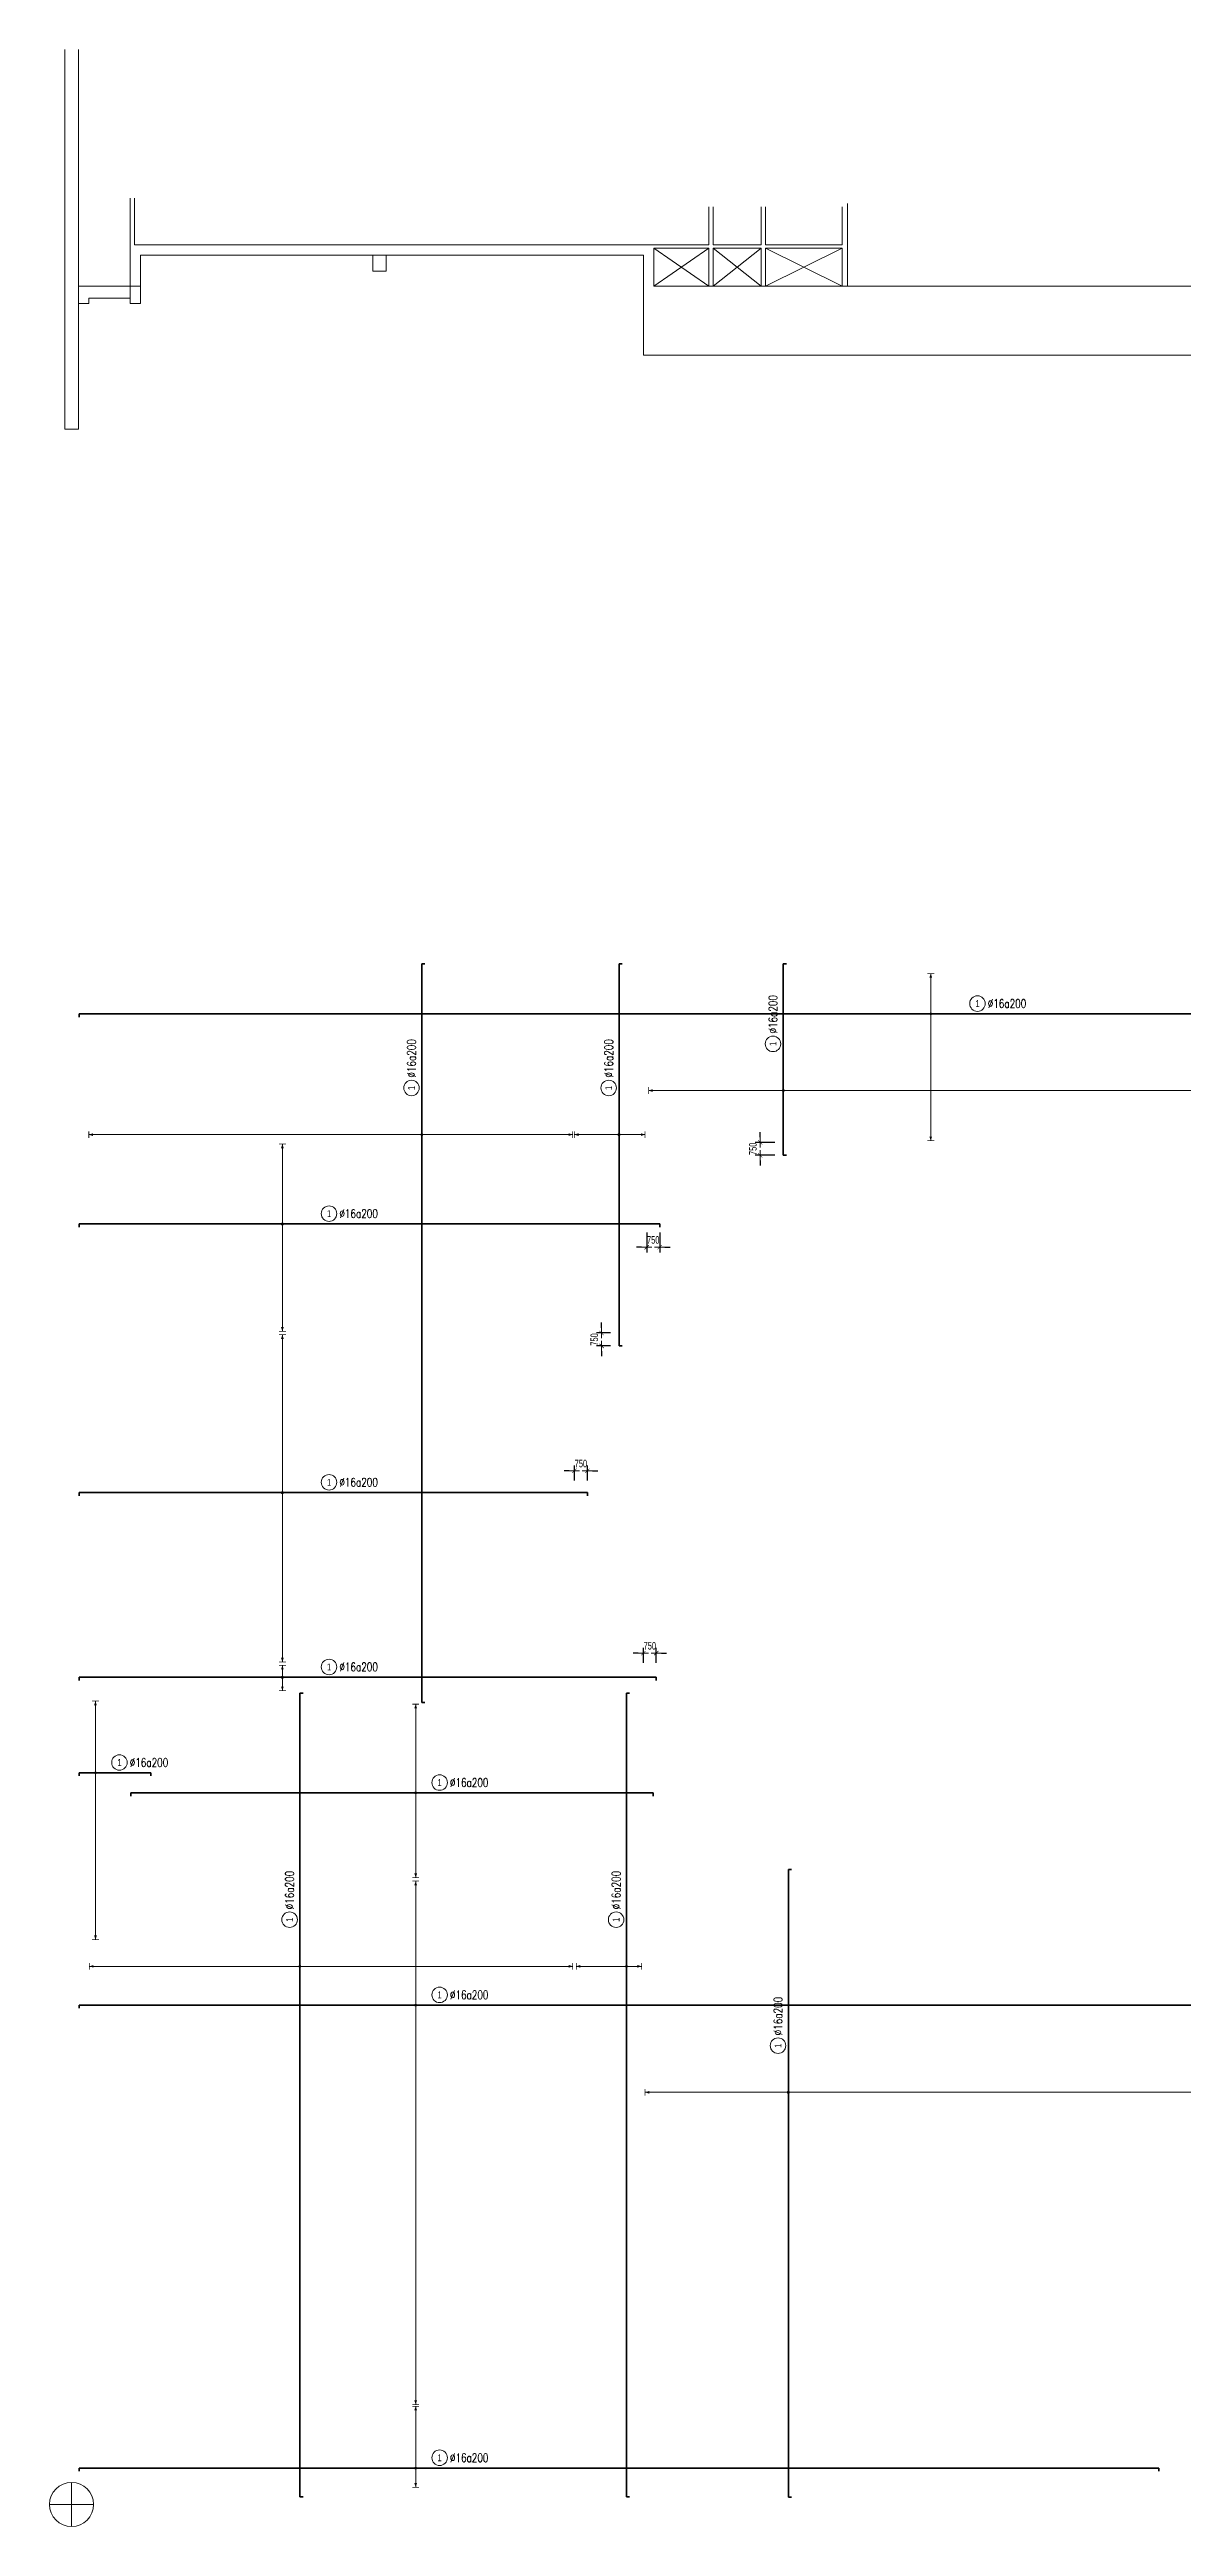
# Model space of a CAD drawing. Header units: millimetres. Extents: x -259680 to 953914, y -429648 to 90611.
# Drawn here: x -1281 to 64505, y -134890 to 8958 of the extents above; entities that cross this region are included whole.
import ezdxf
from ezdxf.enums import TextEntityAlignment as Align

# ---------------------------------------------------------------- set-up
doc = ezdxf.new("R2010")
doc.units = ezdxf.units.MM
doc.layers.get('0').update_dxf_attribs({"lineweight": 20})
doc.layers.get('Defpoints').update_dxf_attribs({"color": 151, "lineweight": 9})
for name, color, linetype, lineweight in [('NDC_S_DIM', 1, 'Continuous', 15), ('NDC_S_REBAR', 4, 'Continuous', 35), ('NDC_S_VN TEXT', 7, 'Continuous', 20)]:
    doc.layers.add(name, color=color, linetype=linetype, lineweight=lineweight)
doc.styles.add('ARIAL', font='arial.ttf', dxfattribs={"width": 0.8})
doc.styles.add('NDC_DIM', font='', dxfattribs={"width": 0.75})
doc.styles.add('NDC_EN TXT', font='romans.shx', dxfattribs={"width": 0.8})
doc.styles.get('NDC_DIM').set_extended_font_data('Dotum')
doc.dimstyles.new('NDC_dim_200', dxfattribs={"dimscale": 200, "dimtxt": 2.2, "dimasz": 1.5, "dimexe": 1.5, "dimexo": 2.5, "dimgap": 1, "dimtad": 1, "dimdec": 0, "dimzin": 0, "dimdsep": 46, "dimtxsty": 'NDC_DIM', "dimblk": 'DIMMARK', "dimcen": 0.09, "dimdle": 1.2, "dimclrd": 1, "dimclre": 1, "dimclrt": 3, "dimadec": 0, "dimazin": 0, "dimtfac": 1, "dimtdec": 0, "dimtix": 1, "dimtofl": 0, "dimtmove": 0, "dimatfit": 3, "dimfxl": 6, "dimfxlon": 1, "dimtolj": 1, "dimtzin": 0, "dimarcsym": 0})

# ---------------------------------------------------------------- blocks, each defined once
blk = doc.blocks.new('*U276')
h = blk.add_hatch(color=6)
edge = h.paths.add_edge_path()
edge.add_arc((-2.99, 0), 0.3, 0, 360)
at = {"layer": 'NDC_S_DIM', "color": 8}
for q in [(-2.99, 61.14), (-2.99, -79.21)]:
    blk.add_line((-2.99, 0), q, dxfattribs=at)
for points in [[(-3.99, 61.14, 0.2, 0.2, 0), (-1.99, 61.14, 0, 0, 0)], [(-3.99, -79.21, 0.2, 0.2, 0), (-1.99, -79.21, 0, 0, 0)]]:
    blk.add_lwpolyline(points, format="xyseb", dxfattribs=at)
at = {"layer": 'NDC_S_DIM', "color": 6}
blk.add_circle((-2.99, 0), 0.3, dxfattribs=at)
at = {"layer": 'NDC_S_DIM'}
blk.add_circle((10.56, 3), 2.25, dxfattribs=at)
at = {"layer": 'NDC_S_DIM', "color": 8}
for points in [[(-3.39, 59.94), (-2.99, 61.14), (-2.59, 59.94)], [(-3.39, -78.01), (-2.99, -79.21), (-2.59, -78.01)]]:
    blk.add_solid(points, dxfattribs=at)
at = {"layer": 'NDC_S_REBAR'}
for p, q in [((0, 0), (-157.08, 0)), ((-157.08, 0), (-157.08, -0.9)), ((0, 0), (76.37, 0)), ((76.37, 0), (76.37, -0.9))]:
    blk.add_line(p, q, dxfattribs=at)
at = {"layer": 'NDC_S_VN TEXT', "style": 'ARIAL', "width": 0.8}
blk.add_attdef('KHT', text='', height=2, dxfattribs=at).set_placement((10.56, 3), align=Align.MIDDLE_CENTER)
at = {"layer": 'NDC_S_VN TEXT', "color": 3, "style": 'NDC_EN TXT', "width": 0.75}
blk.add_attdef('DKT', (13.56, 1.75), '', height=2.5, dxfattribs=at)
blk = doc.blocks.new('*U283')
h = blk.add_hatch(color=6)
edge = h.paths.add_edge_path()
edge.add_arc((-2.99, 0), 0.3, 0, 360)
at = {"layer": 'NDC_S_DIM', "color": 8}
for q in [(-2.99, 14.6), (-2.99, -4.4)]:
    blk.add_line((-2.99, 0), q, dxfattribs=at)
for points in [[(-3.99, 14.6, 0.2, 0.2, 0), (-1.99, 14.6, 0, 0, 0)], [(-3.99, -4.4, 0.2, 0.2, 0), (-1.99, -4.4, 0, 0, 0)]]:
    blk.add_lwpolyline(points, format="xyseb", dxfattribs=at)
at = {"layer": 'NDC_S_DIM', "color": 6}
blk.add_circle((-2.99, 0), 0.3, dxfattribs=at)
at = {"layer": 'NDC_S_DIM'}
blk.add_circle((10.56, 3), 2.25, dxfattribs=at)
at = {"layer": 'NDC_S_DIM', "color": 8}
for points in [[(-3.39, 13.4), (-2.99, 14.6), (-2.59, 13.4)], [(-3.39, -3.2), (-2.99, -4.4), (-2.59, -3.2)]]:
    blk.add_solid(points, dxfattribs=at)
at = {"layer": 'NDC_S_REBAR'}
for p, q in [((0, 0), (-157.08, 0)), ((-157.08, 0), (-157.08, -0.9)), ((0, 0), (76.37, 0)), ((76.37, 0), (76.37, -0.9))]:
    blk.add_line(p, q, dxfattribs=at)
at = {"layer": 'NDC_S_VN TEXT', "style": 'ARIAL', "width": 0.8}
blk.add_attdef('KHT', text='', height=2, dxfattribs=at).set_placement((10.56, 3), align=Align.MIDDLE_CENTER)
at = {"layer": 'NDC_S_VN TEXT', "color": 3, "style": 'NDC_EN TXT', "width": 0.75}
blk.add_attdef('DKT', (13.56, 1.75), '', height=2.5, dxfattribs=at)
blk = doc.blocks.new('*U284')
h = blk.add_hatch(color=6)
edge = h.paths.add_edge_path()
edge.add_arc((-2.99, 0), 0.3, 0, 360)
at = {"layer": 'NDC_S_DIM', "color": 8}
for q in [(-2.99, 41.6), (-2.99, -217.15)]:
    blk.add_line((-2.99, 0), q, dxfattribs=at)
for points in [[(-3.99, 41.6, 0.2, 0.2, 0), (-1.99, 41.6, 0, 0, 0)], [(-3.99, -217.15, 0.2, 0.2, 0), (-1.99, -217.15, 0, 0, 0)]]:
    blk.add_lwpolyline(points, format="xyseb", dxfattribs=at)
at = {"layer": 'NDC_S_DIM', "color": 6}
blk.add_circle((-2.99, 0), 0.3, dxfattribs=at)
at = {"layer": 'NDC_S_DIM'}
blk.add_circle((10.56, 3), 2.25, dxfattribs=at)
at = {"layer": 'NDC_S_DIM', "color": 8}
for points in [[(-3.39, 40.4), (-2.99, 41.6), (-2.59, 40.4)], [(-3.39, -215.95), (-2.99, -217.15), (-2.59, -215.95)]]:
    blk.add_solid(points, dxfattribs=at)
at = {"layer": 'NDC_S_REBAR'}
for p, q in [((0, 0), (-120.5, 0)), ((-120.5, 0), (-120.5, -0.9)), ((0, 0), (61.75, 0)), ((61.75, 0), (61.75, -0.9))]:
    blk.add_line(p, q, dxfattribs=at)
at = {"layer": 'NDC_S_VN TEXT', "style": 'ARIAL', "width": 0.8}
blk.add_attdef('KHT', text='', height=2, dxfattribs=at).set_placement((10.56, 3), align=Align.MIDDLE_CENTER)
at = {"layer": 'NDC_S_VN TEXT', "color": 3, "style": 'NDC_EN TXT', "width": 0.75}
blk.add_attdef('DKT', (13.56, 1.75), '', height=2.5, dxfattribs=at)
blk = doc.blocks.new('*U282')
h = blk.add_hatch(color=6)
edge = h.paths.add_edge_path()
edge.add_arc((-2.99, 0), 0.3, 0, 360)
at = {"layer": 'NDC_S_DIM', "color": 8}
for q in [(-2.99, 96.69), (-2.99, -43.81)]:
    blk.add_line((-2.99, 0), q, dxfattribs=at)
for points in [[(-3.99, 96.69, 0.2, 0.2, 0), (-1.99, 96.69, 0, 0, 0)], [(-3.99, -43.81, 0.2, 0.2, 0), (-1.99, -43.81, 0, 0, 0)]]:
    blk.add_lwpolyline(points, format="xyseb", dxfattribs=at)
at = {"layer": 'NDC_S_DIM', "color": 6}
blk.add_circle((-2.99, 0), 0.3, dxfattribs=at)
at = {"layer": 'NDC_S_DIM'}
blk.add_circle((10.56, 3), 2.25, dxfattribs=at)
at = {"layer": 'NDC_S_DIM', "color": 8}
for points in [[(-3.39, 95.49), (-2.99, 96.69), (-2.59, 95.49)], [(-3.39, -42.61), (-2.99, -43.81), (-2.59, -42.61)]]:
    blk.add_solid(points, dxfattribs=at)
at = {"layer": 'NDC_S_REBAR'}
for p, q in [((0, 0), (-167.87, 0)), ((-167.87, 0), (-167.87, -0.9)), ((0, 0), (46.61, 0)), ((46.61, 0), (46.61, -0.9))]:
    blk.add_line(p, q, dxfattribs=at)
at = {"layer": 'NDC_S_VN TEXT', "style": 'ARIAL', "width": 0.8}
blk.add_attdef('KHT', text='', height=2, dxfattribs=at).set_placement((10.56, 3), align=Align.MIDDLE_CENTER)
at = {"layer": 'NDC_S_VN TEXT', "color": 3, "style": 'NDC_EN TXT', "width": 0.75}
blk.add_attdef('DKT', (13.56, 1.75), '', height=2.5, dxfattribs=at)
blk = doc.blocks.new('*U288')
h = blk.add_hatch(color=6)
edge = h.paths.add_edge_path()
edge.add_arc((-2.99, 0), 0.3, 0, 360)
at = {"layer": 'NDC_S_DIM', "color": 8}
for q in [(-2.99, 12.94), (-2.99, -7.56)]:
    blk.add_line((-2.99, 0), q, dxfattribs=at)
for points in [[(-3.99, 12.94, 0.2, 0.2, 0), (-1.99, 12.94, 0, 0, 0)], [(-3.99, -7.56, 0.2, 0.2, 0), (-1.99, -7.56, 0, 0, 0)]]:
    blk.add_lwpolyline(points, format="xyseb", dxfattribs=at)
at = {"layer": 'NDC_S_DIM', "color": 6}
blk.add_circle((-2.99, 0), 0.3, dxfattribs=at)
at = {"layer": 'NDC_S_DIM'}
blk.add_circle((10.56, 3), 2.25, dxfattribs=at)
at = {"layer": 'NDC_S_DIM', "color": 8}
for points in [[(-3.39, 11.74), (-2.99, 12.94), (-2.59, 11.74)], [(-3.39, -6.36), (-2.99, -7.56), (-2.59, -6.36)]]:
    blk.add_solid(points, dxfattribs=at)
at = {"layer": 'NDC_S_REBAR'}
for p, q in [((0, 0), (-64.34, 0)), ((-64.34, 0), (-64.34, -0.9)), ((0, 0), (46.61, 0)), ((46.61, 0), (46.61, -0.9))]:
    blk.add_line(p, q, dxfattribs=at)
at = {"layer": 'NDC_S_VN TEXT', "style": 'ARIAL', "width": 0.8}
blk.add_attdef('KHT', text='', height=2, dxfattribs=at).set_placement((10.56, 3), align=Align.MIDDLE_CENTER)
at = {"layer": 'NDC_S_VN TEXT', "color": 3, "style": 'NDC_EN TXT', "width": 0.75}
blk.add_attdef('DKT', (13.56, 1.75), '', height=2.5, dxfattribs=at)
blk = doc.blocks.new('*U289')
h = blk.add_hatch(color=6)
edge = h.paths.add_edge_path()
edge.add_arc((-2.99, 0), 0.3, 0, 360)
at = {"layer": 'NDC_S_DIM', "color": 8}
for q in [(-2.99, 39.14), (-2.99, -215.61)]:
    blk.add_line((-2.99, 0), q, dxfattribs=at)
for points in [[(-3.99, 39.14, 0.2, 0.2, 0), (-1.99, 39.14, 0, 0, 0)], [(-3.99, -215.61, 0.2, 0.2, 0), (-1.99, -215.61, 0, 0, 0)]]:
    blk.add_lwpolyline(points, format="xyseb", dxfattribs=at)
at = {"layer": 'NDC_S_DIM', "color": 6}
blk.add_circle((-2.99, 0), 0.3, dxfattribs=at)
at = {"layer": 'NDC_S_DIM'}
blk.add_circle((10.56, 3), 2.25, dxfattribs=at)
at = {"layer": 'NDC_S_DIM', "color": 8}
for points in [[(-3.39, 37.94), (-2.99, 39.14), (-2.59, 37.94)], [(-3.39, -214.41), (-2.99, -215.61), (-2.59, -214.41)]]:
    blk.add_solid(points, dxfattribs=at)
at = {"layer": 'NDC_S_REBAR'}
for p, q in [((0, 0), (-21.79, 0)), ((-21.79, 0), (-21.79, -0.9)), ((0, 0), (33.81, 0)), ((33.81, 0), (33.81, -0.9))]:
    blk.add_line(p, q, dxfattribs=at)
at = {"layer": 'NDC_S_VN TEXT', "style": 'ARIAL', "width": 0.8}
blk.add_attdef('KHT', text='', height=2, dxfattribs=at).set_placement((10.56, 3), align=Align.MIDDLE_CENTER)
at = {"layer": 'NDC_S_VN TEXT', "color": 3, "style": 'NDC_EN TXT', "width": 0.75}
blk.add_attdef('DKT', (13.56, 1.75), '', height=2.5, dxfattribs=at)
blk = doc.blocks.new('*U302')
h = blk.add_hatch(color=6)
edge = h.paths.add_edge_path()
edge.add_arc((-2.99, 0), 0.3, 0, 360)
at = {"layer": 'NDC_S_DIM', "color": 8}
for q in [(-2.99, 11.7), (-2.99, -36.8)]:
    blk.add_line((-2.99, 0), q, dxfattribs=at)
for points in [[(-3.99, 11.7, 0.2, 0.2, 0), (-1.99, 11.7, 0, 0, 0)], [(-3.99, -36.8, 0.2, 0.2, 0), (-1.99, -36.8, 0, 0, 0)]]:
    blk.add_lwpolyline(points, format="xyseb", dxfattribs=at)
at = {"layer": 'NDC_S_DIM', "color": 6}
blk.add_circle((-2.99, 0), 0.3, dxfattribs=at)
at = {"layer": 'NDC_S_DIM'}
blk.add_circle((10.56, 3), 2.25, dxfattribs=at)
at = {"layer": 'NDC_S_DIM', "color": 8}
for points in [[(-3.39, 10.5), (-2.99, 11.7), (-2.59, 10.5)], [(-3.39, -35.6), (-2.99, -36.8), (-2.59, -35.6)]]:
    blk.add_solid(points, dxfattribs=at)
at = {"layer": 'NDC_S_REBAR'}
for p, q in [((0, 0), (-250.29, 0)), ((-250.29, 0), (-250.29, -0.9)), ((0, 0), (186.96, 0)), ((186.96, 0), (186.96, -0.9))]:
    blk.add_line(p, q, dxfattribs=at)
at = {"layer": 'NDC_S_VN TEXT', "style": 'ARIAL', "width": 0.8}
blk.add_attdef('KHT', text='', height=2, dxfattribs=at).set_placement((10.56, 3), align=Align.MIDDLE_CENTER)
at = {"layer": 'NDC_S_VN TEXT', "color": 3, "style": 'NDC_EN TXT', "width": 0.75}
blk.add_attdef('DKT', (13.56, 1.75), '', height=2.5, dxfattribs=at)
blk = doc.blocks.new('*U300')
h = blk.add_hatch(color=6)
edge = h.paths.add_edge_path()
edge.add_arc((-2.99, 0), 0.3, 0, 360)
at = {"layer": 'NDC_S_DIM', "color": 8}
for q in [(-2.99, 23.2), (-2.99, -31.15)]:
    blk.add_line((-2.99, 0), q, dxfattribs=at)
for points in [[(-3.99, 23.2, 0.2, 0.2, 0), (-1.99, 23.2, 0, 0, 0)], [(-3.99, -31.15, 0.2, 0.2, 0), (-1.99, -31.15, 0, 0, 0)]]:
    blk.add_lwpolyline(points, format="xyseb", dxfattribs=at)
at = {"layer": 'NDC_S_DIM', "color": 6}
blk.add_circle((-2.99, 0), 0.3, dxfattribs=at)
at = {"layer": 'NDC_S_DIM'}
blk.add_circle((10.56, 3), 2.25, dxfattribs=at)
at = {"layer": 'NDC_S_DIM', "color": 8}
for points in [[(-3.39, 22), (-2.99, 23.2), (-2.59, 22)], [(-3.39, -29.95), (-2.99, -31.15), (-2.59, -29.95)]]:
    blk.add_solid(points, dxfattribs=at)
at = {"layer": 'NDC_S_REBAR'}
for p, q in [((0, 0), (-62.04, 0)), ((-62.04, 0), (-62.04, -0.9)), ((0, 0), (106.56, 0)), ((106.56, 0), (106.56, -0.9))]:
    blk.add_line(p, q, dxfattribs=at)
at = {"layer": 'NDC_S_VN TEXT', "style": 'ARIAL', "width": 0.8}
blk.add_attdef('KHT', text='', height=2, dxfattribs=at).set_placement((10.56, 3), align=Align.MIDDLE_CENTER)
at = {"layer": 'NDC_S_VN TEXT', "color": 3, "style": 'NDC_EN TXT', "width": 0.75}
blk.add_attdef('DKT', (13.56, 1.75), '', height=2.5, dxfattribs=at)
blk = doc.blocks.new('*U299')
h = blk.add_hatch(color=6)
edge = h.paths.add_edge_path()
edge.add_arc((-2.99, 0), 0.3, 0, 360)
at = {"layer": 'NDC_S_DIM', "color": 8}
for q in [(-2.99, 25.77), (-2.99, -24.6)]:
    blk.add_line((-2.99, 0), q, dxfattribs=at)
for points in [[(-3.99, 25.77, 0.2, 0.2, 0), (-1.99, 25.77, 0, 0, 0)], [(-3.99, -24.6, 0.2, 0.2, 0), (-1.99, -24.6, 0, 0, 0)]]:
    blk.add_lwpolyline(points, format="xyseb", dxfattribs=at)
at = {"layer": 'NDC_S_DIM', "color": 6}
blk.add_circle((-2.99, 0), 0.3, dxfattribs=at)
at = {"layer": 'NDC_S_DIM'}
blk.add_circle((3.96, 3), 2.25, dxfattribs=at)
at = {"layer": 'NDC_S_DIM', "color": 8}
for points in [[(-3.39, 24.57), (-2.99, 25.77), (-2.59, 24.57)], [(-3.39, -23.4), (-2.99, -24.6), (-2.59, -23.4)]]:
    blk.add_solid(points, dxfattribs=at)
at = {"layer": 'NDC_S_REBAR'}
for p, q in [((0, 0), (-85.74, 0)), ((-85.74, 0), (-85.74, -0.9)), ((0, 0), (65.96, 0)), ((65.96, 0), (65.96, -0.9))]:
    blk.add_line(p, q, dxfattribs=at)
at = {"layer": 'NDC_S_VN TEXT', "style": 'ARIAL', "width": 0.8}
blk.add_attdef('KHT', text='', height=2, dxfattribs=at).set_placement((3.96, 3), align=Align.MIDDLE_CENTER)
at = {"layer": 'NDC_S_VN TEXT', "color": 3, "style": 'NDC_EN TXT', "width": 0.75}
blk.add_attdef('DKT', (6.96, 1.75), '', height=2.5, dxfattribs=at)
blk = doc.blocks.new('*U303')
h = blk.add_hatch(color=6)
edge = h.paths.add_edge_path()
edge.add_arc((-2.99, 0), 0.3, 0, 360)
at = {"layer": 'NDC_S_DIM', "color": 8}
for q in [(-2.99, 36.05), (-2.99, -115.95)]:
    blk.add_line((-2.99, 0), q, dxfattribs=at)
for points in [[(-3.99, 36.05, 0.2, 0.2, 0), (-1.99, 36.05, 0, 0, 0)], [(-3.99, -115.95, 0.2, 0.2, 0), (-1.99, -115.95, 0, 0, 0)]]:
    blk.add_lwpolyline(points, format="xyseb", dxfattribs=at)
at = {"layer": 'NDC_S_DIM', "color": 6}
blk.add_circle((-2.99, 0), 0.3, dxfattribs=at)
at = {"layer": 'NDC_S_DIM'}
blk.add_circle((3.96, 3), 2.25, dxfattribs=at)
at = {"layer": 'NDC_S_DIM', "color": 8}
for points in [[(-3.39, 34.85), (-2.99, 36.05), (-2.59, 34.85)], [(-3.39, -114.75), (-2.99, -115.95), (-2.59, -114.75)]]:
    blk.add_solid(points, dxfattribs=at)
at = {"layer": 'NDC_S_REBAR'}
for p, q in [((0, 0), (-100.74, 0)), ((-100.74, 0), (-100.74, -0.9)), ((0, 0), (555.36, 0)), ((555.36, 0), (555.36, -0.9))]:
    blk.add_line(p, q, dxfattribs=at)
at = {"layer": 'NDC_S_VN TEXT', "style": 'ARIAL', "width": 0.8}
blk.add_attdef('KHT', text='', height=2, dxfattribs=at).set_placement((3.96, 3), align=Align.MIDDLE_CENTER)
at = {"layer": 'NDC_S_VN TEXT', "color": 3, "style": 'NDC_EN TXT', "width": 0.75}
blk.add_attdef('DKT', (6.96, 1.75), '', height=2.5, dxfattribs=at)
blk = doc.blocks.new('*U304')
h = blk.add_hatch(color=6)
edge = h.paths.add_edge_path()
edge.add_arc((-2.99, 0), 0.3, 0, 360)
at = {"layer": 'NDC_S_DIM', "color": 8}
for q in [(-2.99, 17.95), (-2.99, -5.55)]:
    blk.add_line((-2.99, 0), q, dxfattribs=at)
for points in [[(-3.99, 17.95, 0.2, 0.2, 0), (-1.99, 17.95, 0, 0, 0)], [(-3.99, -5.55, 0.2, 0.2, 0), (-1.99, -5.55, 0, 0, 0)]]:
    blk.add_lwpolyline(points, format="xyseb", dxfattribs=at)
at = {"layer": 'NDC_S_DIM', "color": 6}
blk.add_circle((-2.99, 0), 0.3, dxfattribs=at)
at = {"layer": 'NDC_S_DIM'}
blk.add_circle((3.96, 3), 2.25, dxfattribs=at)
at = {"layer": 'NDC_S_DIM', "color": 8}
for points in [[(-3.39, 16.75), (-2.99, 17.95), (-2.59, 16.75)], [(-3.39, -4.35), (-2.99, -5.55), (-2.59, -4.35)]]:
    blk.add_solid(points, dxfattribs=at)
at = {"layer": 'NDC_S_REBAR'}
for p, q in [((0, 0), (-100.74, 0)), ((-100.74, 0), (-100.74, -0.9)), ((0, 0), (212.76, 0)), ((212.76, 0), (212.76, -0.9))]:
    blk.add_line(p, q, dxfattribs=at)
at = {"layer": 'NDC_S_VN TEXT', "style": 'ARIAL', "width": 0.8}
blk.add_attdef('KHT', text='', height=2, dxfattribs=at).set_placement((3.96, 3), align=Align.MIDDLE_CENTER)
at = {"layer": 'NDC_S_VN TEXT', "color": 3, "style": 'NDC_EN TXT', "width": 0.75}
blk.add_attdef('DKT', (6.96, 1.75), '', height=2.5, dxfattribs=at)
blk = doc.blocks.new('DIMMARK')
at = {"layer": 'NDC_S_DIM', "color": 1}
blk.add_line((-1.5, 0), (1, 0), dxfattribs=at)
at = {"layer": 'NDC_S_DIM', "color": 2, "const_width": 0.1}
blk.add_lwpolyline([(-0.42, -0.42), (0.42, 0.42)], dxfattribs=at)
blk = doc.blocks.new('*D333')
at = {"layer": 'Defpoints', "color": 0, "ltscale": 100, "transparency": 16777216}
for p in [(41328, -54509), (39984, -55259), (41328, -55259)]:
    blk.add_point(p, dxfattribs=at)
at = {"layer": 'NDC_S_DIM', "color": 1, "lineweight": -2, "ltscale": 100, "transparency": 16777216}
for p, q in [((40828, -54509), (39684, -54509)), ((39984, -54209), (39984, -53909)), ((40828, -55259), (39684, -55259)), ((39984, -55559), (39984, -55859))]:
    blk.add_line(p, q, dxfattribs=at)
at = {"layer": 'NDC_S_DIM', "color": 1, "lineweight": -2, "ltscale": 100, "transparency": 16777216, "xscale": 300, "yscale": 300, "zscale": 300}
for p, rotation in [((39984, -54509), 270), ((39984, -55259), 90)]:
    blk.add_blockref('DIMMARK', p, dxfattribs=dict(at, rotation=rotation))
at = {"layer": 'NDC_S_DIM', "color": 3, "ltscale": 100, "transparency": 16777216, "insert": (39564, -54884), "char_height": 440, "attachment_point": 5, "rotation": 90, "style": 'NDC_DIM'}
blk.add_mtext('\\A1;750', dxfattribs=at)
blk = doc.blocks.new('*D334')
at = {"layer": 'Defpoints', "color": 0, "ltscale": 100, "transparency": 16777216}
for p in [(33400, -59249), (34150, -59249), (33400, -60598)]:
    blk.add_point(p, dxfattribs=at)
at = {"layer": 'NDC_S_DIM', "color": 1, "lineweight": -2, "ltscale": 100, "transparency": 16777216}
for p, q in [((33400, -59749), (33400, -60898)), ((34150, -59749), (34150, -60898)), ((33100, -60598), (32800, -60598)), ((34450, -60598), (34750, -60598))]:
    blk.add_line(p, q, dxfattribs=at)
at = {"layer": 'NDC_S_DIM', "color": 1, "lineweight": -2, "ltscale": 100, "transparency": 16777216, "xscale": 300, "yscale": 300, "zscale": 300}
blk.add_blockref('DIMMARK', (33400, -60598), dxfattribs=at)
at = {"layer": 'NDC_S_DIM', "color": 1, "lineweight": -2, "ltscale": 100, "transparency": 16777216, "xscale": 300, "yscale": 300, "zscale": 300, "rotation": 180}
blk.add_blockref('DIMMARK', (34150, -60598), dxfattribs=at)
at = {"layer": 'NDC_S_DIM', "color": 3, "ltscale": 100, "transparency": 16777216, "insert": (33775, -60177), "char_height": 440, "attachment_point": 5, "style": 'NDC_DIM'}
blk.add_mtext('\\A1;750', dxfattribs=at)
blk = doc.blocks.new('*D335')
at = {"layer": 'Defpoints', "color": 0, "ltscale": 100, "transparency": 16777216}
for p in [(31788, -65579), (30773, -66329), (31788, -66329)]:
    blk.add_point(p, dxfattribs=at)
at = {"layer": 'NDC_S_DIM', "color": 1, "lineweight": -2, "ltscale": 100, "transparency": 16777216}
for p, q in [((31288, -65579), (30473, -65579)), ((30773, -65279), (30773, -64979)), ((31288, -66329), (30473, -66329)), ((30773, -66629), (30773, -66929))]:
    blk.add_line(p, q, dxfattribs=at)
at = {"layer": 'NDC_S_DIM', "color": 1, "lineweight": -2, "ltscale": 100, "transparency": 16777216, "xscale": 300, "yscale": 300, "zscale": 300}
for p, rotation in [((30773, -65579), 270), ((30773, -66329), 90)]:
    blk.add_blockref('DIMMARK', p, dxfattribs=dict(at, rotation=rotation))
at = {"layer": 'NDC_S_DIM', "color": 3, "ltscale": 100, "transparency": 16777216, "insert": (30353, -65954), "char_height": 440, "attachment_point": 5, "rotation": 90, "style": 'NDC_DIM'}
blk.add_mtext('\\A1;750', dxfattribs=at)
blk = doc.blocks.new('*D336')
at = {"layer": 'Defpoints', "color": 0, "ltscale": 100, "transparency": 16777216}
for p in [(29200, -73582), (29200, -74652), (29950, -74652)]:
    blk.add_point(p, dxfattribs=at)
at = {"layer": 'NDC_S_DIM', "color": 1, "lineweight": -2, "ltscale": 100, "transparency": 16777216}
for p, q in [((29200, -74152), (29200, -73282)), ((29950, -74152), (29950, -73282)), ((28900, -73582), (28600, -73582)), ((30250, -73582), (30550, -73582))]:
    blk.add_line(p, q, dxfattribs=at)
at = {"layer": 'NDC_S_DIM', "color": 1, "lineweight": -2, "ltscale": 100, "transparency": 16777216, "xscale": 300, "yscale": 300, "zscale": 300}
blk.add_blockref('DIMMARK', (29200, -73582), dxfattribs=at)
at = {"layer": 'NDC_S_DIM', "color": 1, "lineweight": -2, "ltscale": 100, "transparency": 16777216, "xscale": 300, "yscale": 300, "zscale": 300, "rotation": 180}
blk.add_blockref('DIMMARK', (29950, -73582), dxfattribs=at)
at = {"layer": 'NDC_S_DIM', "color": 3, "ltscale": 100, "transparency": 16777216, "insert": (29575, -73162), "char_height": 440, "attachment_point": 5, "style": 'NDC_DIM'}
blk.add_mtext('\\A1;750', dxfattribs=at)
blk = doc.blocks.new('*U382')
h = blk.add_hatch(color=6)
edge = h.paths.add_edge_path()
edge.add_arc((-2.99, 0), 0.3, 0, 360)
at = {"layer": 'NDC_S_DIM', "color": 8}
for q in [(-2.99, 45.86), (-2.99, -49.14)]:
    blk.add_line((-2.99, 0), q, dxfattribs=at)
for points in [[(-3.99, 45.86, 0.2, 0.2, 0), (-1.99, 45.86, 0, 0, 0)], [(-3.99, -49.14, 0.2, 0.2, 0), (-1.99, -49.14, 0, 0, 0)]]:
    blk.add_lwpolyline(points, format="xyseb", dxfattribs=at)
at = {"layer": 'NDC_S_DIM', "color": 6}
blk.add_circle((-2.99, 0), 0.3, dxfattribs=at)
at = {"layer": 'NDC_S_DIM'}
blk.add_circle((10.56, 3), 2.25, dxfattribs=at)
at = {"layer": 'NDC_S_DIM', "color": 8}
for points in [[(-3.39, 44.66), (-2.99, 45.86), (-2.59, 44.66)], [(-3.39, -47.94), (-2.99, -49.14), (-2.59, -47.94)]]:
    blk.add_solid(points, dxfattribs=at)
at = {"layer": 'NDC_S_REBAR'}
for p, q in [((0, 0), (-62.04, 0)), ((-62.04, 0), (-62.04, -0.9)), ((0, 0), (85.56, 0)), ((85.56, 0), (85.56, -0.9))]:
    blk.add_line(p, q, dxfattribs=at)
at = {"layer": 'NDC_S_VN TEXT', "style": 'ARIAL', "width": 0.8}
blk.add_attdef('KHT', text='', height=2, dxfattribs=at).set_placement((10.56, 3), align=Align.MIDDLE_CENTER)
at = {"layer": 'NDC_S_VN TEXT', "color": 3, "style": 'NDC_EN TXT', "width": 0.75}
blk.add_attdef('DKT', (13.56, 1.75), '', height=2.5, dxfattribs=at)
blk = doc.blocks.new('*U384')
h = blk.add_hatch(color=6)
edge = h.paths.add_edge_path()
edge.add_arc((-2.99, 0), 0.3, 0, 360)
at = {"layer": 'NDC_S_DIM', "color": 8}
for q in [(-2.99, 3.47), (-2.99, -3.93)]:
    blk.add_line((-2.99, 0), q, dxfattribs=at)
for points in [[(-3.99, 3.47, 0.2, 0.2, 0), (-1.99, 3.47, 0, 0, 0)], [(-3.99, -3.93, 0.2, 0.2, 0), (-1.99, -3.93, 0, 0, 0)]]:
    blk.add_lwpolyline(points, format="xyseb", dxfattribs=at)
at = {"layer": 'NDC_S_DIM', "color": 6}
blk.add_circle((-2.99, 0), 0.3, dxfattribs=at)
at = {"layer": 'NDC_S_DIM'}
blk.add_circle((10.56, 3), 2.25, dxfattribs=at)
at = {"layer": 'NDC_S_DIM', "color": 8}
for points in [[(-3.39, 2.27), (-2.99, 3.47), (-2.59, 2.27)], [(-3.39, -2.73), (-2.99, -3.93), (-2.59, -2.73)]]:
    blk.add_solid(points, dxfattribs=at)
at = {"layer": 'NDC_S_REBAR'}
for p, q in [((0, 0), (-62.04, 0)), ((-62.04, 0), (-62.04, -0.9)), ((0, 0), (105.56, 0)), ((105.56, 0), (105.56, -0.9))]:
    blk.add_line(p, q, dxfattribs=at)
at = {"layer": 'NDC_S_VN TEXT', "style": 'ARIAL', "width": 0.8}
blk.add_attdef('KHT', text='', height=2, dxfattribs=at).set_placement((10.56, 3), align=Align.MIDDLE_CENTER)
at = {"layer": 'NDC_S_VN TEXT', "color": 3, "style": 'NDC_EN TXT', "width": 0.75}
blk.add_attdef('DKT', (13.56, 1.75), '', height=2.5, dxfattribs=at)
blk = doc.blocks.new('*D383')
at = {"layer": 'Defpoints', "color": 0, "ltscale": 100, "transparency": 16777216}
for p in [(33200, -84166), (33200, -85236), (33950, -85236)]:
    blk.add_point(p, dxfattribs=at)
at = {"layer": 'NDC_S_DIM', "color": 1, "lineweight": -2, "ltscale": 100, "transparency": 16777216}
for p, q in [((32900, -84166), (32600, -84166)), ((33200, -84736), (33200, -83866)), ((33950, -84736), (33950, -83866)), ((34250, -84166), (34550, -84166))]:
    blk.add_line(p, q, dxfattribs=at)
at = {"layer": 'NDC_S_DIM', "color": 1, "lineweight": -2, "ltscale": 100, "transparency": 16777216, "xscale": 300, "yscale": 300, "zscale": 300}
blk.add_blockref('DIMMARK', (33200, -84166), dxfattribs=at)
at = {"layer": 'NDC_S_DIM', "color": 1, "lineweight": -2, "ltscale": 100, "transparency": 16777216, "xscale": 300, "yscale": 300, "zscale": 300, "rotation": 180}
blk.add_blockref('DIMMARK', (33950, -84166), dxfattribs=at)
at = {"layer": 'NDC_S_DIM', "color": 3, "ltscale": 100, "transparency": 16777216, "insert": (33575, -83746), "char_height": 440, "attachment_point": 5, "style": 'NDC_DIM'}
blk.add_mtext('\\A1;750', dxfattribs=at)
blk = doc.blocks.new('*U385')
h = blk.add_hatch(color=6)
edge = h.paths.add_edge_path()
edge.add_arc((-2.99, 0), 0.3, 0, 360)
at = {"layer": 'NDC_S_DIM', "color": 8}
for q in [(-2.99, 20.82), (-2.99, -48.43)]:
    blk.add_line((-2.99, 0), q, dxfattribs=at)
for points in [[(-3.99, 20.82, 0.2, 0.2, 0), (-1.99, 20.82, 0, 0, 0)], [(-3.99, -48.43, 0.2, 0.2, 0), (-1.99, -48.43, 0, 0, 0)]]:
    blk.add_lwpolyline(points, format="xyseb", dxfattribs=at)
at = {"layer": 'NDC_S_DIM', "color": 6}
blk.add_circle((-2.99, 0), 0.3, dxfattribs=at)
at = {"layer": 'NDC_S_DIM'}
blk.add_circle((3.96, 3), 2.25, dxfattribs=at)
at = {"layer": 'NDC_S_DIM', "color": 8}
for points in [[(-3.39, 19.62), (-2.99, 20.82), (-2.59, 19.62)], [(-3.39, -47.23), (-2.99, -48.43), (-2.59, -47.23)]]:
    blk.add_solid(points, dxfattribs=at)
at = {"layer": 'NDC_S_REBAR'}
for p, q in [((0, 0), (-7.77, 0)), ((-7.77, 0), (-7.77, -0.9)), ((0, 0), (13.05, 0)), ((13.05, 0), (13.05, -0.9))]:
    blk.add_line(p, q, dxfattribs=at)
at = {"layer": 'NDC_S_VN TEXT', "style": 'ARIAL', "width": 0.8}
blk.add_attdef('KHT', text='', height=2, dxfattribs=at).set_placement((3.96, 3), align=Align.MIDDLE_CENTER)
at = {"layer": 'NDC_S_VN TEXT', "color": 3, "style": 'NDC_EN TXT', "width": 0.75}
blk.add_attdef('DKT', (6.96, 1.75), '', height=2.5, dxfattribs=at)

msp = doc.modelspace()

# ---------------------------------------------------------------- linework, layer by layer
at = {"layer": 'Defpoints'}
for p, q in [((0, -132328.2), (0, -134889.5)), ((-1280.7, -133608.8), (1280.7, -133608.8))]:
    msp.add_line(p, q, dxfattribs=at)
msp.add_circle((0, -133608.8), 1280.7, dxfattribs=at)
at = {"layer": 'NDC_S_DIM', "ltscale": 100}
for p, q in [((-400, -13088.6), (-400, 8957.6)), ((400, -13088.6), (400, 8957.6)), ((3400, -4783.9), (3400, 329.8)), ((3650, -2383.9), (3650, 329.8)), ((45050, -2383.9), (45050, 16.1)), ((37000, -183.9), (37000, -2383.9)), ((37250, -183.9), (37250, -2383.9)), ((40050, -183.9), (40050, -2383.9)), ((40300, -183.9), (40300, -2383.9)), ((44750, -183.9), (44750, -2383.9)), ((3650, -2383.9), (37000, -2383.9)), ((33800, -2583.9), (33800, -4783.9)), ((33800, -2583.9), (37000, -2583.9)), ((33800, -2583.9), (37000, -4783.9)), ((33800, -4783.9), (37000, -2583.9)), ((37000, -2583.9), (37000, -4783.9)), ((37250, -2383.9), (40050, -2383.9)), ((37250, -2583.9), (37250, -4783.9)), ((37250, -2583.9), (40050, -2583.9)), ((37250, -2583.9), (40050, -4783.9)), ((37250, -4783.9), (40050, -2583.9)), ((40050, -2583.9), (40050, -4783.9)), ((40300, -2383.9), (44750, -2383.9)), ((40300, -2583.9), (40300, -4783.9)), ((40300, -2583.9), (44750, -2583.9)), ((40300, -2583.9), (44750, -4783.9)), ((44750, -2583.9), (40300, -4783.9)), ((44750, -2583.9), (44750, -4783.9)), ((45050, -4783.9), (45050, -2383.9)), ((4000, -2983.9), (4000, -5483.9)), ((4000, -2983.9), (33200, -2983.9)), ((33200, -2983.9), (33200, -8783.9)), ((400, -4783.9), (3400, -4783.9)), ((1000, -5483.9), (3400, -5483.9)), ((1000, -5783.9), (1000, -5483.9)), ((3400, -4783.9), (4000, -4783.9)), ((3400, -4783.9), (3400, -5483.9)), ((3400, -5483.9), (3400, -5783.9)), ((4000, -5783.9), (4000, -5483.9)), ((33800, -4783.9), (89200, -4783.9)), ((1000, -5783.9), (400, -5783.9)), ((3400, -5783.9), (4000, -5783.9)), ((33200, -8783.9), (85150, -8783.9)), ((-400, -13088.6), (400, -13088.6))]:
    msp.add_line(p, q, dxfattribs=at)
msp.add_lwpolyline([(17483.2, -2983.9), (18275.3, -2983.9), (18275.3, -3906.7), (17483.2, -3906.7)], close=True, dxfattribs=at)

# ---------------------------------------------------------------- block references
at = {"xscale": 200, "yscale": 200, "zscale": 200, "rotation": 90}
for name, p in [('*U282', (20338.2, -53460.3)), ('*U288', (31788.2, -53460.3)), ('*U289', (41328.2, -50900.3)), ('*U276', (13258.2, -101762.2)), ('*U283', (32220, -101762.2)), ('*U284', (41620, -109078.8))]:
    msp.add_blockref(name, p, dxfattribs=at).add_auto_attribs({'KHT': '1', 'DKT': '%%c16a200'})
at = {"xscale": 200, "yscale": 200, "zscale": 200}
for name, p in [('*U302', (50488.2, -47048.8)), ('*U300', (12838.2, -59248.8)), ('*U382', (12838.2, -74850.7)), ('*U384', (12838.2, -85573.6)), ('*U385', (1984.9, -91122.2)), ('*U299', (20578.2, -92288.8)), ('*U303', (20578.2, -104618.6)), ('*U304', (20578.2, -131498.8))]:
    msp.add_blockref(name, p, dxfattribs=at).add_auto_attribs({'KHT': '1', 'DKT': '%%c16a200'})

# ---------------------------------------------------------------- dimensions: what is measured, and where the dimension line sits
at = {"layer": 'NDC_S_DIM', "ltscale": 100}
for base, p1, p2, picture, middle in [((39984.4, -55258.8), (41328.2, -54508.8), (41328.2, -55258.8), '*D333', (39564.1, -54883.8)), ((30773.1, -66328.8), (31788.2, -65578.8), (31788.2, -66328.8), '*D335', (30352.8, -65953.8))]:
    dim = msp.add_linear_dim(base=base, p1=p1, p2=p2, angle=90, dimstyle='NDC_dim_200', dxfattribs=at)
    dim.commit()
    dim.dimension.update_dxf_attribs({"geometry": picture, "text_midpoint": middle})
for base, p1, p2, picture, middle in [((33400, -60597.5), (34150, -59248.8), (33400, -59248.8), '*D334', (33775, -60177.2)), ((29200, -73581.9), (29950, -74652), (29200, -74652), '*D336', (29575, -73161.9)), ((33200, -84165.8), (33950, -85235.9), (33200, -85235.9), '*D383', (33575, -83745.8))]:
    dim = msp.add_linear_dim(base=base, p1=p1, p2=p2, dimstyle='NDC_dim_200', dxfattribs=at)
    dim.commit()
    dim.dimension.update_dxf_attribs({"geometry": picture, "text_midpoint": middle})

doc.saveas('drawing.dxf')
